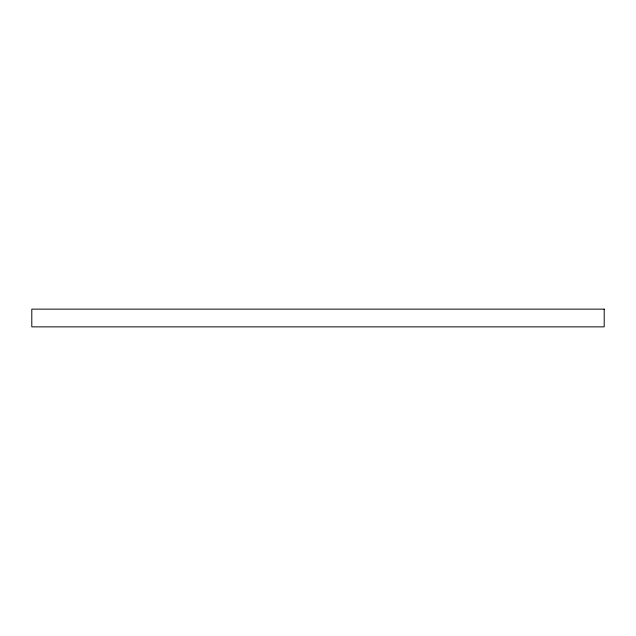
<?xml version="1.0" encoding="UTF-8"?>
<svg xmlns="http://www.w3.org/2000/svg" width="636" height="636" viewBox="0 0 636 636"><rect width="100%" height="100%" fill="white"/><g stroke="black" fill="none" stroke-linecap="round" stroke-linejoin="round"><path stroke-width="0.95" d="M604.2 309.136L31.8 309.136L31.8 326.864L604.2 326.864L604.2 309.136"/></g></svg>
